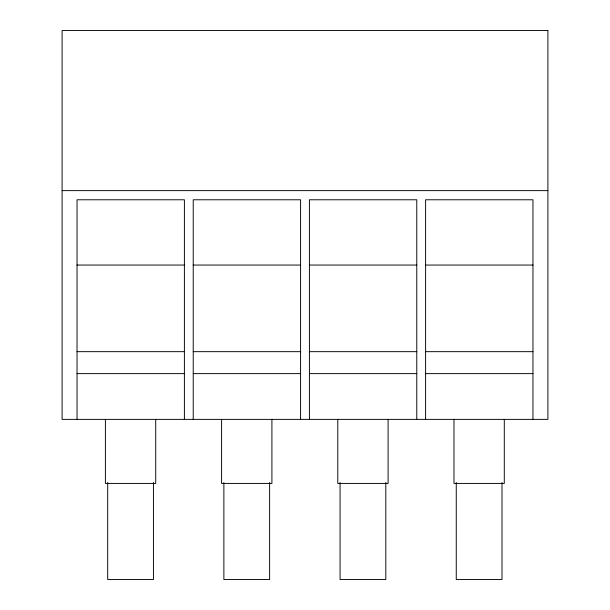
<?xml version="1.0" encoding="UTF-8"?>
<svg xmlns="http://www.w3.org/2000/svg" width="610" height="610" viewBox="0 0 610 610"><rect width="100%" height="100%" fill="white"/><g stroke="black" fill="none" stroke-linecap="round" stroke-linejoin="round"><path stroke-width="0.91" d="M62.098 190.625L547.902 190.625M77.035 265.053L184.395 265.053M193.225 265.053L300.585 265.053M309.415 265.053L416.775 265.053M425.605 265.053L532.965 265.053M77.035 351.665L184.395 351.665M193.225 351.665L300.585 351.665M309.415 351.665L416.775 351.665M425.605 351.665L532.965 351.665M77.035 373.625L184.395 373.625M193.225 373.625L300.585 373.625M309.415 373.625L416.775 373.625M425.605 373.625L532.965 373.625M532.965 419.375L532.965 199.775L425.605 199.775L425.605 419.375M504.295 419.375L504.295 483.425L453.97 483.425L453.97 419.375M502.007 482.502L502.007 579.5L456.257 579.5L456.257 482.502M416.775 419.375L416.775 199.775L309.415 199.775L309.415 419.375M388.105 419.375L388.105 483.425L337.78 483.425L337.78 419.375M385.817 482.502L385.817 579.5L340.067 579.5L340.067 482.502M300.585 419.375L300.585 199.775L193.225 199.775L193.225 419.375M271.915 419.375L271.915 483.425L221.59 483.425L221.59 419.375M269.628 482.502L269.628 579.5L223.878 579.5L223.878 482.502M184.395 419.375L184.395 199.775L77.035 199.775L77.035 419.375M155.725 419.375L155.725 483.425L105.4 483.425L105.4 419.375M153.438 482.502L153.438 579.5L107.688 579.5L107.688 482.502M547.902 30.5L62.098 30.5L62.098 419.375L547.902 419.375L547.902 30.5"/></g></svg>
